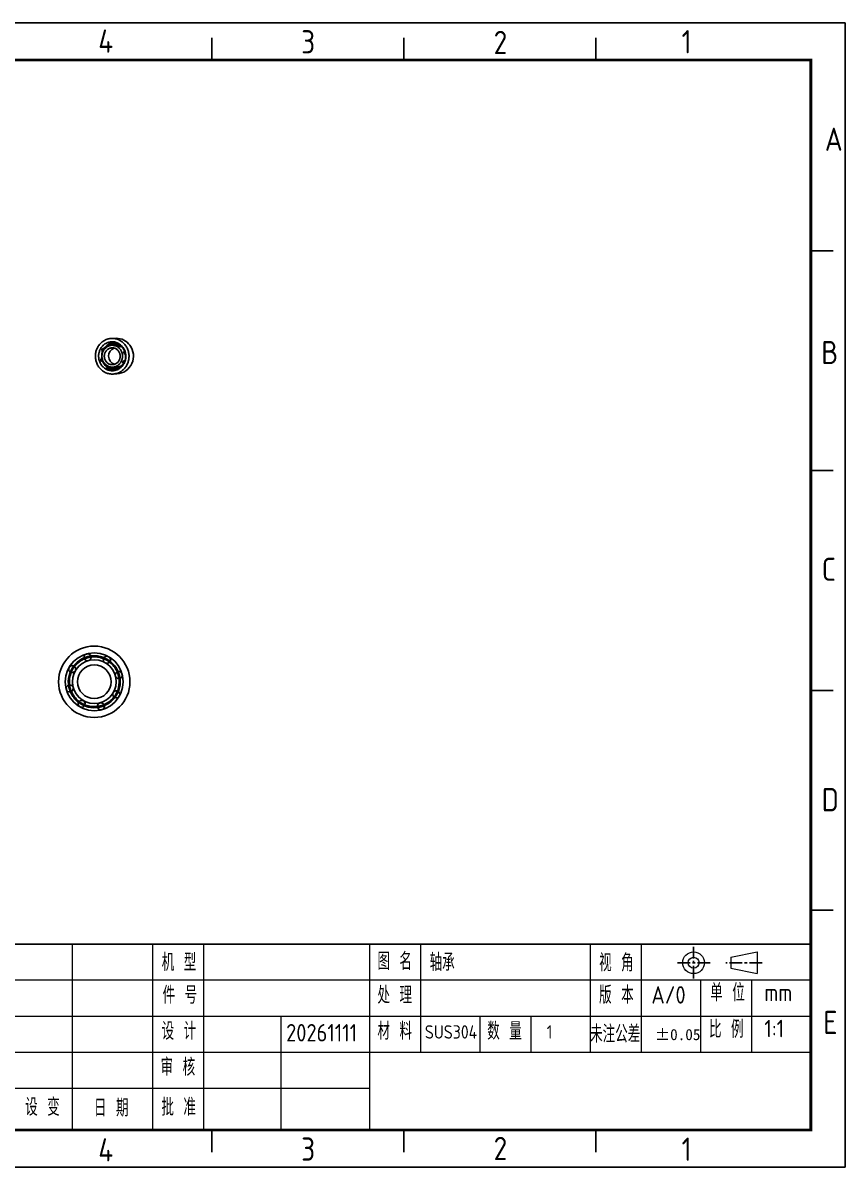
# Model space of a CAD drawing. Header units: millimetres. Extents: x 1580 to 3807, y -141 to 840.
# Drawn here: x 2708.5 to 3001.1, y -141.1 to 266.2 of the extents above; entities that cross this region are included whole.
import ezdxf

# ---------------------------------------------------------------- set-up
doc = ezdxf.new("R2010")
doc.units = ezdxf.units.MM
doc.linetypes.add('CENTER', pattern=[10.16, 6.35, -1.27, 1.27, -1.27])
doc.linetypes.add('CENTERX2', pattern=[20.32, 12.7, -2.54, 2.54, -2.54])
doc.layers.add('center', color=1, linetype='CENTERX2')
doc.layers.add('others', color=7, linetype='Continuous')
doc.layers.add('Text', color=3, linetype='Continuous', lineweight=20)
doc.styles.add('slb', font='gbenor.shx', dxfattribs={"bigfont": 'gbcbig.shx'})

msp = doc.modelspace()

# ---------------------------------------------------------------- linework, layer by layer
at = {"color": 7, "linetype": 'Continuous', "lineweight": 25}
for p, q in [((2738.758, 151.642), (2738.935, 151.785)), ((2741.654, 153.965), (2740.134, 153.932)), ((2740.153, 151.477), (2740.198, 151.521)), ((2741.707, 151.51), (2740.187, 151.477)), ((2740.552, 151.998), (2740.553, 151.996)), ((2740.845, 152.222), (2740.778, 152.22)), ((2740.913, 152.223), (2740.845, 152.222)), ((2742.494, 151.962), (2742.395, 151.981)), ((2743.536, 151.294), (2743.562, 151.355)), ((2743.553, 151.335), (2743.557, 151.343)), ((2737.594, 150.252), (2737.586, 150.258)), ((2739.517, 143.474), (2739.516, 143.467)), ((2739.707, 143.409), (2739.705, 143.402)), ((2740.355, 143.689), (2741.735, 143.719)), ((2740.976, 142.972), (2741.044, 142.974)), ((2741.044, 142.974), (2741.111, 142.975)), ((2741.51, 143.003), (2741.59, 143.009)), ((2742.761, 143.397), (2742.767, 143.369)), ((2742.769, 143.362), (2742.768, 143.37)), ((2742.959, 143.444), (2742.956, 143.456)), ((2740.407, 141.235), (2741.927, 141.267))]:
    msp.add_line(p, q, dxfattribs=at)
at = {"color": 0}
for points in [[(2775.76, 260.956), (2775.76, 253.028)], [(2844.04, 260.956), (2844.04, 253.028)], [(2912.32, 260.956), (2912.32, 253.028)], [(2988.87, 185.123), (2996.797, 185.123)], [(2988.87, 106.879), (2996.797, 106.879)], [(2988.87, 28.636), (2996.797, 28.636)], [(2988.87, -49.607), (2996.797, -49.607)], [(2775.76, -135.778), (2775.76, -127.85)], [(2844.04, -135.778), (2844.04, -127.85)], [(2912.32, -135.778), (2912.32, -127.85)]]:
    msp.add_lwpolyline(points, dxfattribs=at)
at = {"color": 7, "linetype": 'Continuous', "lineweight": 25, "flags": 128}
for points in [[(2745.007, 151.444), (2745.202, 151.158), (2745.382, 150.86), (2745.547, 150.553), (2745.695, 150.237), (2745.826, 149.912), (2745.94, 149.58), (2746.036, 149.242), (2746.115, 148.899), (2746.176, 148.551), (2746.218, 148.201), (2746.242, 147.849), (2746.247, 147.496), (2746.235, 147.143), (2746.203, 146.792), (2746.153, 146.443), (2746.086, 146.098), (2746, 145.757), (2745.896, 145.422), (2745.775, 145.093), (2745.637, 144.772), (2745.483, 144.46), (2745.312, 144.158), (2745.126, 143.866), (2744.924, 143.586), (2744.709, 143.318), (2744.479, 143.063), (2744.237, 142.822), (2743.982, 142.596), (2743.716, 142.385), (2743.44, 142.191), (2743.153, 142.013), (2742.858, 141.852), (2742.554, 141.709), (2742.244, 141.584), (2741.927, 141.478), (2741.605, 141.39), (2741.279, 141.322), (2740.95, 141.273), (2740.619, 141.243), (2740.287, 141.234), (2739.955, 141.243), (2739.624, 141.273), (2739.295, 141.322), (2738.968, 141.39), (2738.646, 141.477), (2738.329, 141.583), (2738.018, 141.708), (2737.714, 141.851), (2737.417, 142.012), (2737.13, 142.19), (2736.852, 142.384), (2736.585, 142.595), (2736.329, 142.821), (2736.086, 143.062), (2735.855, 143.316), (2735.638, 143.584), (2735.435, 143.865), (2735.247, 144.156), (2735.075, 144.459), (2734.919, 144.771), (2734.779, 145.092), (2734.657, 145.42), (2734.551, 145.755), (2734.464, 146.096), (2734.394, 146.441), (2734.343, 146.79), (2734.309, 147.141), (2734.295, 147.494), (2734.298, 147.847), (2734.321, 148.199), (2734.361, 148.55), (2734.42, 148.897), (2734.497, 149.24), (2734.592, 149.578), (2734.704, 149.91), (2734.833, 150.235), (2734.98, 150.552), (2735.142, 150.859), (2735.321, 151.156), (2735.515, 151.442), (2735.723, 151.717), (2735.946, 151.978), (2736.182, 152.226), (2736.431, 152.46), (2736.691, 152.678), (2736.963, 152.881), (2737.244, 153.067), (2737.535, 153.237), (2737.835, 153.389), (2738.142, 153.523), (2738.456, 153.638), (2738.775, 153.735), (2739.099, 153.813), (2739.426, 153.872), (2739.757, 153.911), (2740.088, 153.931), (2740.421, 153.931), (2740.752, 153.911), (2741.083, 153.872), (2741.411, 153.813), (2741.735, 153.736), (2742.055, 153.639), (2742.369, 153.523), (2742.677, 153.389), (2742.977, 153.237), (2743.269, 153.068), (2743.552, 152.882), (2743.824, 152.679), (2744.086, 152.461), (2744.336, 152.227), (2744.573, 151.979), (2744.797, 151.718), (2745.007, 151.444)], [(2744.112, 150.714), (2744.287, 150.457), (2744.446, 150.188), (2744.59, 149.91), (2744.717, 149.622), (2744.828, 149.327), (2744.921, 149.026), (2744.996, 148.719), (2745.054, 148.407), (2745.093, 148.093), (2745.114, 147.776), (2745.117, 147.459), (2745.102, 147.142), (2745.068, 146.827), (2745.016, 146.515), (2744.945, 146.207), (2744.858, 145.904), (2744.752, 145.608), (2744.63, 145.319), (2744.491, 145.038), (2744.336, 144.767), (2744.166, 144.507), (2743.981, 144.259), (2743.782, 144.023), (2743.57, 143.801), (2743.345, 143.593), (2743.108, 143.4), (2742.861, 143.223), (2742.604, 143.063), (2742.338, 142.919), (2742.064, 142.794), (2741.783, 142.686), (2741.497, 142.598), (2741.206, 142.528), (2740.911, 142.477), (2740.614, 142.445), (2740.316, 142.434), (2740.017, 142.441), (2739.72, 142.468), (2739.424, 142.515), (2739.132, 142.581), (2738.844, 142.666), (2738.562, 142.769), (2738.286, 142.891), (2738.017, 143.03), (2737.757, 143.187), (2737.507, 143.36), (2737.267, 143.55), (2737.039, 143.754), (2736.822, 143.974), (2736.619, 144.207), (2736.43, 144.452), (2736.255, 144.71), (2736.096, 144.979), (2735.952, 145.257), (2735.825, 145.544), (2735.714, 145.839), (2735.621, 146.141), (2735.545, 146.448), (2735.488, 146.759), (2735.448, 147.074), (2735.427, 147.39), (2735.425, 147.708), (2735.44, 148.024), (2735.474, 148.339), (2735.526, 148.651), (2735.596, 148.96), (2735.684, 149.262), (2735.789, 149.559), (2735.912, 149.848), (2736.051, 150.128), (2736.205, 150.399), (2736.376, 150.659), (2736.561, 150.908), (2736.76, 151.144), (2736.972, 151.366), (2737.197, 151.574), (2737.434, 151.767), (2737.681, 151.944), (2737.938, 152.104), (2738.204, 152.247), (2738.478, 152.373), (2738.759, 152.48), (2739.045, 152.569), (2739.336, 152.639), (2739.631, 152.69), (2739.928, 152.721), (2740.226, 152.733), (2740.524, 152.725), (2740.822, 152.698), (2741.117, 152.652), (2741.41, 152.586), (2741.697, 152.501), (2741.98, 152.398), (2742.256, 152.276), (2742.524, 152.137), (2742.784, 151.98), (2743.035, 151.806), (2743.275, 151.617), (2743.503, 151.412), (2743.719, 151.193), (2743.923, 150.96), (2744.112, 150.714)], [(2743.176, 149.951), (2743.328, 149.725), (2743.465, 149.487), (2743.585, 149.24), (2743.688, 148.984), (2743.774, 148.721), (2743.842, 148.453), (2743.892, 148.18), (2743.924, 147.903), (2743.937, 147.626), (2743.931, 147.348), (2743.906, 147.071), (2743.863, 146.797), (2743.802, 146.527), (2743.723, 146.262), (2743.626, 146.004), (2743.512, 145.754), (2743.382, 145.513), (2743.235, 145.283), (2743.074, 145.065), (2742.898, 144.859), (2742.709, 144.668), (2742.507, 144.491), (2742.294, 144.33), (2742.071, 144.185), (2741.839, 144.058), (2741.598, 143.949), (2741.351, 143.858), (2741.098, 143.787), (2740.842, 143.734), (2740.582, 143.702), (2740.32, 143.689), (2740.059, 143.696), (2739.798, 143.722), (2739.54, 143.769), (2739.286, 143.835), (2739.036, 143.919), (2738.793, 144.023), (2738.557, 144.145), (2738.331, 144.284), (2738.114, 144.44), (2737.908, 144.612), (2737.714, 144.799), (2737.533, 145.001), (2737.366, 145.215), (2737.214, 145.442), (2737.077, 145.68), (2736.957, 145.927), (2736.853, 146.183), (2736.767, 146.445), (2736.699, 146.714), (2736.649, 146.987), (2736.618, 147.263), (2736.605, 147.541), (2736.611, 147.819), (2736.635, 148.096), (2736.678, 148.37), (2736.74, 148.64), (2736.819, 148.905), (2736.916, 149.163), (2737.03, 149.413), (2737.16, 149.653), (2737.307, 149.883), (2737.468, 150.102), (2737.644, 150.307), (2737.833, 150.499), (2738.034, 150.676), (2738.247, 150.837), (2738.471, 150.981), (2738.703, 151.108), (2738.943, 151.218), (2739.191, 151.308), (2739.443, 151.38), (2739.7, 151.432), (2739.96, 151.465), (2740.221, 151.478), (2740.483, 151.471), (2740.744, 151.444), (2741.002, 151.398), (2741.256, 151.332), (2741.506, 151.247), (2741.749, 151.144), (2741.984, 151.022), (2742.211, 150.883), (2742.428, 150.727), (2742.634, 150.554), (2742.828, 150.367), (2743.009, 150.166), (2743.176, 149.951)], [(2740.816, 152.021), (2740.708, 152.016), (2740.484, 151.997)], [(2740.484, 151.997), (2740.708, 152.016), (2740.816, 152.021)], [(2740.85, 152.021), (2740.775, 152.018), (2740.552, 151.998)], [(2743.535, 151.294), (2743.543, 151.312), (2743.553, 151.335)], [(2743.909, 150.976), (2743.833, 151.05), (2743.651, 151.213)], [(2743.651, 151.213), (2743.833, 151.05), (2743.909, 150.976)], [(2742.505, 149.404), (2742.637, 149.204), (2742.754, 148.994), (2742.855, 148.774), (2742.938, 148.546), (2743.004, 148.311), (2743.051, 148.072), (2743.08, 147.829), (2743.09, 147.585), (2743.081, 147.341), (2743.054, 147.099), (2743.008, 146.859), (2742.944, 146.625), (2742.862, 146.397), (2742.763, 146.177), (2742.647, 145.966), (2742.516, 145.766), (2742.369, 145.578), (2742.209, 145.403), (2742.036, 145.243), (2741.851, 145.099), (2741.655, 144.971), (2741.45, 144.86), (2741.238, 144.767), (2741.019, 144.694), (2740.795, 144.639), (2740.567, 144.604), (2740.338, 144.589), (2740.108, 144.594), (2739.879, 144.619), (2739.653, 144.663), (2739.43, 144.727), (2739.214, 144.81), (2739.004, 144.911), (2738.803, 145.03), (2738.612, 145.166), (2738.432, 145.319), (2738.264, 145.486), (2738.109, 145.667), (2737.969, 145.861), (2737.844, 146.067), (2737.735, 146.282), (2737.643, 146.506), (2737.569, 146.738), (2737.512, 146.975), (2737.474, 147.216), (2737.455, 147.459), (2737.454, 147.703), (2737.472, 147.947), (2737.508, 148.188), (2737.563, 148.425), (2737.636, 148.657), (2737.727, 148.881), (2737.834, 149.097), (2737.958, 149.302), (2738.097, 149.496), (2738.251, 149.678), (2738.418, 149.845), (2738.597, 149.998), (2738.788, 150.134), (2738.988, 150.254), (2739.197, 150.355), (2739.413, 150.439), (2739.635, 150.503), (2739.861, 150.547), (2740.089, 150.573), (2740.319, 150.578), (2740.549, 150.563), (2740.776, 150.528), (2741.001, 150.474), (2741.22, 150.401), (2741.434, 150.308), (2741.639, 150.198), (2741.835, 150.07), (2742.021, 149.926), (2742.196, 149.766), (2742.357, 149.592), (2742.505, 149.404)], [(2738.299, 143.741), (2738.296, 143.724), (2738.289, 143.612)], [(2739.509, 143.441), (2739.509, 143.443), (2739.516, 143.467)], [(2741.442, 143.002), (2741.205, 142.981), (2741.044, 142.974)], [(2741.044, 142.974), (2741.205, 142.981), (2741.379, 142.995)], [(2741.111, 142.975), (2741.273, 142.982), (2741.51, 143.003)]]:
    msp.add_lwpolyline(points, dxfattribs=at)
at = {"color": 7, "linetype": 'Continuous', "lineweight": 25}
for radius in [12.7, 10.3, 7.79, 5.99]:
    msp.add_circle((2733.883, 31.708), radius, dxfattribs=at)
for centre, radius, start, end in [((2740.996, 147.855), 4.399, 117.92743, 143.34828), ((2740.991, 147.844), 4.208, 118.15352, 143.12219), ((2741.058, 147.845), 4.208, 118.15352, 143.12219), ((2741.058, 147.845), 4.208, 118.15352, 143.12219), ((2741.116, 147.861), 4.192, 118.12841, 139.23682), ((2739.733, 151.939), 0.825, 193.17472, 207.33814), ((2739.733, 151.939), 0.625, 23.57338, 183.34856), ((2739.733, 151.939), 0.625, 208.267, 243.11112), ((2741.787, 148.153), 4.614, 100.81551, 111.47225), ((2739.733, 151.939), 0.625, 318.01895, 2.68177), ((2740.866, 148.104), 4.117, 70.20979, 96.78452), ((2739.574, 151.936), 0.845, 4.01792, 17.63282), ((2740.866, 148.082), 3.939, 70.44586, 96.54844), ((2740.932, 148.101), 4.122, 70.2165, 91.20841), ((2740.931, 148.096), 4.126, 70.22822, 91.19669), ((2741, 148.102), 4.122, 70.2165, 91.20841), ((2741.725, 148.089), 5.876, 35.20454, 90.69333), ((2741.781, 148.054), 3.457, 80.36028, 91.22671), ((2741.455, 147.621), 6.371, 274.24845, 37.24318), ((2742.975, 151.57), 0.825, 150.62589, 164.70912), ((2742.975, 151.57), 0.625, 173.02525, 308.9103), ((2742.975, 151.57), 0.625, 124.83923, 147.37485), ((2742.855, 151.55), 0.803, 320.97669, 335.0655), ((2740.614, 147.703), 4.401, 25.16666, 49.39526), ((2740.658, 147.761), 4.524, 37.19829, 49.7185), ((2736.861, 146.322), 0.625, 132.50249, 263.66459), ((2741.416, 147.608), 4.893, 162.53646, 186.20459), ((2736.793, 146.404), 0.717, 102.84823, 109.63854), ((2737.201, 149.766), 0.625, 80.37702, 216.14395), ((2737.144, 149.7), 0.738, 237.67388, 247.34294), ((2737.114, 149.814), 0.754, 47.42307, 62.11532), ((2741.993, 147.62), 3.04, 109.68307, 252.77881), ((2745.028, 148.873), 0.625, 138.20518, 254.5651), ((2744.964, 148.944), 0.729, 110.02423, 120.15214), ((2740.361, 147.585), 4.681, 342.74729, 5.99377), ((2744.962, 148.782), 0.711, 274.39499, 280.70444), ((2736.792, 146.243), 0.723, 285.08065, 297.03355), ((2741.151, 147.485), 4.6, 204.94712, 229.61481), ((2741.108, 147.461), 4.358, 211.79852, 229.46324), ((2741.144, 147.431), 4.314, 218.54242, 229.51287), ((2741.144, 147.431), 4.314, 218.54242, 229.51287), ((2741.192, 147.411), 4.285, 223.3115, 229.5334), ((2738.914, 143.626), 0.825, 140.92561, 155.32303), ((2738.914, 143.626), 0.625, 181.28181, 320.59942), ((2738.914, 143.626), 0.625, 124.29323, 140.92371), ((2741.827, 147.144), 4.68, 237.9928, 261.55663), ((2738.774, 143.616), 0.825, 330.85314, 344.69556), ((2740.888, 147.089), 4.117, 250.20979, 276.78452), ((2738.914, 143.626), 0.625, 342.79356, 13.58317), ((2740.888, 147.11), 3.939, 250.44586, 276.54844), ((2740.957, 147.117), 3.944, 250.45293, 270.71637), ((2740.957, 147.121), 3.948, 250.4641, 270.7052), ((2741.024, 147.118), 3.944, 250.4537, 270.22387), ((2742.156, 143.256), 0.825, 183.93756, 198.00392), ((2742.156, 143.256), 0.625, 138.01895, 180.18016), ((2742.156, 143.256), 0.625, 200.45708, 240.85489), ((2742.156, 143.256), 0.625, 35.46862, 138.01895), ((2741.785, 147.237), 3.517, 281.43524, 300.02723), ((2740.763, 147.349), 4.208, 298.15352, 323.12219), ((2742.009, 143.257), 0.833, 13.50301, 27.2569), ((2742.156, 143.256), 0.625, 351.72853, 12.99447), ((2740.758, 147.338), 4.399, 297.92743, 323.34828), ((2740.841, 147.316), 4.371, 297.88747, 317.26081), ((2740.85, 147.305), 4.357, 297.8568, 317.29148), ((2740.934, 147.281), 4.327, 297.82038, 311.21656), ((2744.688, 145.43), 0.625, 91.05764, 181.28181), ((2744.688, 145.43), 0.625, 181.28181, 211.39585), ((2744.64, 145.379), 0.754, 227.42307, 242.11532), ((2744.614, 145.501), 0.728, 64.13381, 72.64866), ((2731.516, 40.443), 1.25, 20.5537, 189.69517), ((2733.883, 31.708), 9.25, 70.12006, 95.20325), ((2731.516, 40.443), 1.601, 2.9221, 17.33246), ((2738.386, 39.558), 1.25, 0, 144.73397), ((2726.032, 36.211), 1.25, 65.5537, 234.69517), ((2733.883, 31.708), 9.25, 115.12006, 140.20325), ((2726.032, 36.211), 1.601, 47.9221, 62.33246), ((2726.032, 36.211), 1.25, 0, 46.94616), ((2733.883, 31.708), 8.85, 115.3432, 139.9801), ((2731.516, 40.443), 1.601, 192.99085, 207.4012), ((2731.516, 40.443), 1.25, 208.35706, 315), ((2731.516, 40.443), 1.25, 315, 1.94616), ((2733.883, 31.708), 8.85, 70.3432, 94.9801), ((2738.386, 39.558), 1.601, 147.99085, 162.4012), ((2738.386, 39.558), 1.25, 163.38096, 316.998), ((2738.386, 39.558), 1.25, 335.62786, 0), ((2738.386, 39.558), 1.601, 317.9221, 332.33246), ((2733.883, 31.708), 8.85, 25.3432, 49.9801), ((2733.883, 31.708), 9.25, 25.12006, 50.20325), ((2733.883, 31.708), 9.25, 160.12006, 185.20325), ((2733.883, 31.708), 8.85, 160.3432, 184.9801), ((2726.032, 36.211), 1.601, 237.99085, 252.4012), ((2726.032, 36.211), 1.25, 253.35706, 0), ((2742.618, 34.075), 1.25, 118.38096, 271.998), ((2742.618, 34.075), 1.601, 102.99085, 117.4012), ((2742.618, 34.075), 1.25, 315, 99.73397), ((2742.618, 34.075), 1.25, 290.62786, 315), ((2725.148, 29.341), 1.25, 110.5537, 279.69517), ((2725.148, 29.341), 1.601, 92.9221, 107.33246), ((2725.148, 29.341), 1.25, 45, 91.94616), ((2725.148, 29.341), 1.25, 298.35706, 45), ((2733.883, 31.708), 8.85, 340.3432, 4.9801), ((2741.733, 27.205), 1.601, 57.99085, 72.4012), ((2733.883, 31.708), 9.25, 340.12006, 5.20325), ((2742.618, 34.075), 1.601, 272.9221, 287.33246), ((2725.148, 29.341), 1.601, 282.99085, 297.4012), ((2733.883, 31.708), 9.25, 205.12006, 230.20325), ((2733.883, 31.708), 8.85, 205.3432, 229.9801), ((2729.38, 23.858), 1.601, 137.9221, 152.33246), ((2729.38, 23.858), 1.25, 343.38096, 136.998), ((2733.883, 31.708), 8.85, 295.3432, 319.9801), ((2733.883, 31.708), 9.25, 295.12006, 320.20325), ((2741.733, 27.205), 1.25, 73.35706, 180), ((2741.733, 27.205), 1.25, 180, 226.94616), ((2741.733, 27.205), 1.601, 227.9221, 242.33246), ((2741.733, 27.205), 1.25, 245.5537, 54.69517), ((2729.38, 23.858), 1.25, 155.62786, 180), ((2729.38, 23.858), 1.25, 180, 324.73397), ((2729.38, 23.858), 1.601, 327.99085, 342.4012), ((2733.883, 31.708), 9.25, 250.12006, 275.20325), ((2733.883, 31.708), 8.85, 250.3432, 274.9801), ((2736.25, 22.973), 1.601, 182.9221, 197.33246), ((2736.25, 22.973), 1.25, 28.38096, 181.998), ((2736.25, 22.973), 1.25, 200.62786, 225), ((2736.25, 22.973), 1.25, 225, 9.73397), ((2736.25, 22.973), 1.601, 12.99085, 27.4012)]:
    msp.add_arc(centre, radius, start, end, dxfattribs=at)
for points, knots in [([(2738.933, 151.752), (2738.931, 151.754), (2738.927, 151.763), (2738.943, 151.787), (2738.979, 151.822), (2739.037, 151.862), (2739.114, 151.905), (2739.209, 151.95), (2739.319, 151.993), (2739.441, 152.034), (2739.572, 152.071), (2739.707, 152.103), (2739.844, 152.129), (2739.977, 152.151), (2740.103, 152.167), (2740.248, 152.183), (2740.328, 152.189), (2740.379, 152.192)], [0, 0, 0, 0, 0.0293069, 0.0946535, 0.1599719, 0.2252926, 0.2910698, 0.3568471, 0.4228805, 0.4889134, 0.5548689, 0.6208248, 0.6867859, 0.7527467, 0.818784, 0.8848186, 1, 1, 1, 1]), ([(2739.003, 151.562), (2739.001, 151.565), (2738.995, 151.575), (2739.011, 151.6), (2739.046, 151.635), (2739.104, 151.675), (2739.181, 151.718), (2739.274, 151.762), (2739.382, 151.804), (2739.501, 151.844), (2739.627, 151.879), (2739.757, 151.909), (2739.888, 151.935), (2740.016, 151.955), (2740.138, 151.971), (2740.247, 151.982), (2740.342, 151.991), (2740.392, 151.994), (2740.417, 151.995)], [0, 0, 0, 0, 0.040907, 0.1067387, 0.1725944, 0.2384455, 0.3038158, 0.3691803, 0.4334276, 0.4976727, 0.5610154, 0.6243609, 0.6877475, 0.7511392, 0.8154532, 0.8797711, 0.939885, 1, 1, 1, 1]), ([(2739.073, 151.556), (2739.091, 151.566), (2739.128, 151.586), (2739.167, 151.611), (2739.189, 151.63), (2739.188, 151.635), (2739.187, 151.638)], [0, 0, 0, 0, 0.2546247, 0.5092323, 0.7642186, 1, 1, 1, 1]), ([(2739.21, 151.616), (2739.203, 151.614), (2739.178, 151.605), (2739.129, 151.584), (2739.091, 151.565), (2739.073, 151.556)], [0, 0, 0, 0, 0.156519, 0.5935209, 1, 1, 1, 1]), ([(2739.231, 151.581), (2739.225, 151.579), (2739.19, 151.569), (2739.163, 151.563), (2739.14, 151.557)], [0, 0, 0, 0, 0.1570086, 1, 1, 1, 1]), ([(2739.184, 151.642), (2739.184, 151.643), (2739.177, 151.651), (2739.198, 151.68), (2739.288, 151.737), (2739.433, 151.801), (2739.616, 151.861), (2739.816, 151.909), (2740.01, 151.943), (2740.159, 151.962), (2740.226, 151.968), (2740.252, 151.971)], [0, 0, 0, 0, 0.0119276, 0.1441885, 0.2759369, 0.4061742, 0.5345419, 0.6618712, 0.7897351, 0.9192808, 1, 1, 1, 1]), ([(2740.252, 151.971), (2740.266, 151.972), (2740.295, 151.974), (2740.356, 151.982), (2740.422, 151.99), (2740.464, 151.995), (2740.484, 151.997)], [0, 0, 0, 0, 0.2541019, 0.5081701, 0.7629839, 1, 1, 1, 1]), ([(2740.484, 151.997), (2740.464, 151.994), (2740.423, 151.989), (2740.379, 151.982), (2740.354, 151.976), (2740.354, 151.974), (2740.354, 151.973)], [0, 0, 0, 0, 0.2546247, 0.5092323, 0.7642186, 1, 1, 1, 1]), ([(2740.354, 151.973), (2740.357, 151.972), (2740.36, 151.972), (2740.357, 151.97), (2740.356, 151.97)], [0, 0, 0, 0, 0.8842365, 1, 1, 1, 1]), ([(2740.554, 151.994), (2740.549, 151.992), (2740.539, 151.988), (2740.494, 151.976), (2740.434, 151.961), (2740.38, 151.947), (2740.355, 151.941)], [0, 0, 0, 0, 0.2585497, 0.5171933, 0.7758189, 1, 1, 1, 1]), ([(2742.182, 151.786), (2742.181, 151.784), (2742.177, 151.777), (2742.195, 151.757), (2742.233, 151.727), (2742.292, 151.688), (2742.368, 151.642), (2742.459, 151.589), (2742.561, 151.53), (2742.67, 151.466), (2742.785, 151.4), (2742.9, 151.333), (2743.015, 151.268), (2743.127, 151.205), (2743.232, 151.149), (2743.328, 151.103), (2743.411, 151.066), (2743.456, 151.052), (2743.479, 151.045)], [0, 0, 0, 0, 0.0327893, 0.0991782, 0.1655913, 0.2319997, 0.2979233, 0.3638411, 0.4286322, 0.493421, 0.5572999, 0.6211815, 0.6851046, 0.7490328, 0.8138912, 0.8787535, 0.9393762, 1, 1, 1, 1]), ([(2742.26, 151.978), (2742.257, 151.973), (2742.252, 151.964), (2742.271, 151.94), (2742.31, 151.909), (2742.369, 151.871), (2742.446, 151.824), (2742.538, 151.771), (2742.642, 151.71), (2742.755, 151.645), (2742.873, 151.577), (2742.994, 151.507), (2743.114, 151.438), (2743.23, 151.373), (2743.339, 151.316), (2743.466, 151.253), (2743.537, 151.228), (2743.583, 151.212)], [0, 0, 0, 0, 0.0630704, 0.1261441, 0.1891905, 0.2522392, 0.3157285, 0.3792178, 0.4429544, 0.5066905, 0.5703518, 0.6340136, 0.6976804, 0.7613469, 0.8250872, 0.8888249, 1, 1, 1, 1]), ([(2742.327, 151.979), (2742.349, 151.972), (2742.392, 151.957), (2742.443, 151.94), (2742.466, 151.934), (2742.47, 151.933)], [0, 0, 0, 0, 0.4540822, 0.9082914, 1, 1, 1, 1]), ([(2742.452, 151.911), (2742.452, 151.914), (2742.453, 151.919), (2742.427, 151.937), (2742.385, 151.958), (2742.346, 151.972), (2742.327, 151.979)], [0, 0, 0, 0, 0.2494072, 0.4986431, 0.7522055, 1, 1, 1, 1]), ([(2742.45, 151.908), (2742.45, 151.907), (2742.444, 151.898), (2742.465, 151.87), (2742.553, 151.807), (2742.692, 151.723), (2742.864, 151.622), (2743.05, 151.517), (2743.229, 151.422), (2743.365, 151.359), (2743.427, 151.34), (2743.45, 151.333)], [0, 0, 0, 0, 0.0176728, 0.1449907, 0.2730555, 0.4023538, 0.5323434, 0.6625073, 0.7926182, 0.9223002, 1, 1, 1, 1]), ([(2743.651, 151.213), (2743.633, 151.228), (2743.596, 151.257), (2743.538, 151.294), (2743.486, 151.321), (2743.462, 151.329), (2743.45, 151.333)], [0, 0, 0, 0, 0.2612246, 0.5225223, 0.7814926, 1, 1, 1, 1]), ([(2743.553, 151.335), (2743.552, 151.33), (2743.549, 151.321), (2743.569, 151.291), (2743.603, 151.255), (2743.635, 151.227), (2743.651, 151.213)], [0, 0, 0, 0, 0.2494072, 0.4986431, 0.7522055, 1, 1, 1, 1]), ([(2736.98, 145.545), (2736.96, 145.557), (2736.919, 145.58), (2736.851, 145.641), (2736.78, 145.718), (2736.71, 145.812), (2736.644, 145.92), (2736.583, 146.04), (2736.531, 146.169), (2736.489, 146.302), (2736.459, 146.436), (2736.441, 146.567), (2736.436, 146.691), (2736.442, 146.805), (2736.46, 146.904), (2736.493, 147.01), (2736.529, 147.052), (2736.552, 147.08)], [0, 0, 0, 0, 0.0630704, 0.1261441, 0.1891905, 0.2522392, 0.3157285, 0.3792178, 0.4429544, 0.5066905, 0.5703518, 0.6340136, 0.6976804, 0.7613469, 0.8250872, 0.8888249, 1, 1, 1, 1]), ([(2737.097, 145.655), (2737.096, 145.656), (2737.073, 145.67), (2737.025, 145.714), (2736.955, 145.79), (2736.885, 145.884), (2736.818, 145.992), (2736.758, 146.11), (2736.708, 146.235), (2736.668, 146.364), (2736.639, 146.493), (2736.623, 146.619), (2736.619, 146.737), (2736.626, 146.846), (2736.639, 146.928), (2736.653, 146.967), (2736.657, 146.98)], [0, 0, 0, 0, 0.0043683, 0.0856319, 0.1669251, 0.2482126, 0.3289066, 0.4095934, 0.4889012, 0.5682063, 0.6463974, 0.724592, 0.8028372, 0.8810888, 0.9604789, 1, 1, 1, 1]), ([(2736.749, 149.077), (2736.738, 149.089), (2736.717, 149.114), (2736.697, 149.177), (2736.689, 149.257), (2736.693, 149.352), (2736.711, 149.46), (2736.743, 149.576), (2736.788, 149.697), (2736.846, 149.82), (2736.915, 149.941), (2736.993, 150.056), (2737.078, 150.163), (2737.165, 150.259), (2737.253, 150.34), (2737.36, 150.425), (2737.425, 150.459), (2737.467, 150.481)], [0, 0, 0, 0, 0.0630704, 0.1261441, 0.1891905, 0.2522392, 0.3157285, 0.3792178, 0.4429544, 0.5066905, 0.5703518, 0.6340136, 0.6976804, 0.7613469, 0.8250872, 0.8888249, 1, 1, 1, 1]), ([(2736.983, 145.888), (2736.979, 145.892), (2736.942, 145.926), (2736.867, 146.04), (2736.78, 146.219), (2736.721, 146.416), (2736.695, 146.594), (2736.702, 146.683), (2736.705, 146.72)], [0, 0, 0, 0, 0.0275614, 0.2375582, 0.4451466, 0.6497548, 0.852708, 1, 1, 1, 1]), ([(2736.884, 149.06), (2736.879, 149.073), (2736.867, 149.104), (2736.861, 149.176), (2736.864, 149.271), (2736.882, 149.378), (2736.913, 149.492), (2736.958, 149.611), (2737.014, 149.73), (2737.082, 149.846), (2737.157, 149.956), (2737.238, 150.058), (2737.323, 150.15), (2737.408, 150.229), (2737.489, 150.292), (2737.562, 150.34), (2737.604, 150.36), (2737.625, 150.369)], [0, 0, 0, 0, 0.0445043, 0.1149482, 0.1853872, 0.2553119, 0.3252304, 0.393954, 0.4626751, 0.5304309, 0.5981898, 0.6659925, 0.7338008, 0.8025956, 0.8713946, 0.9356968, 1, 1, 1, 1]), ([(2736.965, 149.273), (2736.963, 149.277), (2736.952, 149.312), (2736.967, 149.426), (2737.016, 149.596), (2737.105, 149.779), (2737.22, 149.948), (2737.347, 150.089), (2737.455, 150.177), (2737.509, 150.205), (2737.53, 150.216)], [0, 0, 0, 0, 0.0232444, 0.1736116, 0.3222542, 0.4687629, 0.6140866, 0.7600202, 0.9078734, 1, 1, 1, 1]), ([(2737.53, 150.216), (2737.541, 150.222), (2737.564, 150.235), (2737.608, 150.273), (2737.652, 150.32), (2737.679, 150.354), (2737.692, 150.371)], [0, 0, 0, 0, 0.2541019, 0.5081701, 0.7629839, 1, 1, 1, 1]), ([(2737.692, 150.371), (2737.679, 150.353), (2737.66, 150.327), (2737.65, 150.305), (2737.647, 150.299)], [0, 0, 0, 0, 0.6974598, 1, 1, 1, 1]), ([(2744.598, 149.575), (2744.589, 149.562), (2744.57, 149.538), (2744.556, 149.476), (2744.553, 149.397), (2744.561, 149.302), (2744.577, 149.193), (2744.601, 149.075), (2744.631, 148.948), (2744.666, 148.819), (2744.704, 148.691), (2744.745, 148.566), (2744.788, 148.448), (2744.833, 148.34), (2744.88, 148.245), (2744.926, 148.168), (2744.972, 148.109), (2745.002, 148.085), (2745.017, 148.074)], [0, 0, 0, 0, 0.0642323, 0.128463, 0.192717, 0.2569666, 0.3207471, 0.3845219, 0.4472067, 0.5098894, 0.5716916, 0.6334965, 0.6953415, 0.7571915, 0.8199414, 0.8826951, 0.941347, 1, 1, 1, 1]), ([(2744.738, 149.56), (2744.737, 149.556), (2744.731, 149.531), (2744.731, 149.468), (2744.738, 149.374), (2744.754, 149.265), (2744.778, 149.144), (2744.809, 149.015), (2744.845, 148.882), (2744.884, 148.748), (2744.927, 148.618), (2744.972, 148.495), (2745.018, 148.382), (2745.049, 148.32), (2745.065, 148.289)], [0, 0, 0, 0, 0.0218334, 0.11030304, 0.19877578, 0.28786685, 0.37695797, 0.46639599, 0.55583346, 0.64516594, 0.73449903, 0.8238391, 0.91317886, 1, 1, 1, 1]), ([(2744.839, 149.265), (2744.84, 149.249), (2744.842, 149.187), (2744.873, 149.035), (2744.926, 148.837), (2744.975, 148.68), (2745.007, 148.611), (2745.013, 148.596)], [0, 0, 0, 0, 0.0910084, 0.368915, 0.6483075, 0.9280748, 1, 1, 1, 1]), ([(2739.494, 143.215), (2739.467, 143.219), (2739.414, 143.227), (2739.312, 143.249), (2739.2, 143.278), (2739.079, 143.315), (2738.952, 143.361), (2738.824, 143.414), (2738.698, 143.473), (2738.579, 143.539), (2738.47, 143.607), (2738.374, 143.678), (2738.294, 143.747), (2738.231, 143.813), (2738.187, 143.872), (2738.157, 143.931), (2738.165, 143.954), (2738.17, 143.968)], [0, 0, 0, 0, 0.0646468, 0.1292969, 0.1939192, 0.2585437, 0.3236198, 0.388696, 0.4540256, 0.5193548, 0.5846073, 0.6498602, 0.7151183, 0.7803761, 0.8457095, 0.9110403, 1, 1, 1, 1]), ([(2739.57, 143.399), (2739.543, 143.403), (2739.489, 143.411), (2739.388, 143.432), (2739.275, 143.461), (2739.154, 143.498), (2739.027, 143.543), (2738.901, 143.595), (2738.778, 143.654), (2738.663, 143.717), (2738.559, 143.784), (2738.468, 143.851), (2738.392, 143.918), (2738.332, 143.981), (2738.29, 144.039), (2738.267, 144.087), (2738.261, 144.125), (2738.27, 144.14), (2738.275, 144.148)], [0, 0, 0, 0, 0.0642323, 0.128463, 0.192717, 0.2569666, 0.3207471, 0.3845219, 0.4472067, 0.5098894, 0.5716916, 0.6334965, 0.6953415, 0.7571915, 0.8199414, 0.8826951, 0.941347, 1, 1, 1, 1]), ([(2738.343, 144.15), (2738.36, 144.136), (2738.395, 144.108), (2738.443, 144.076), (2738.468, 144.064), (2738.477, 144.059)], [0, 0, 0, 0, 0.3974208, 0.7948147, 1, 1, 1, 1]), ([(2738.437, 144.03), (2738.438, 144.035), (2738.441, 144.044), (2738.422, 144.073), (2738.388, 144.109), (2738.358, 144.137), (2738.343, 144.15)], [0, 0, 0, 0, 0.2541019, 0.5081701, 0.7629839, 1, 1, 1, 1]), ([(2738.41, 144.151), (2738.435, 144.144), (2738.469, 144.133), (2738.513, 144.113), (2738.525, 144.108)], [0, 0, 0, 0, 0.7037885, 1, 1, 1, 1]), ([(2739.413, 143.465), (2739.403, 143.466), (2739.353, 143.474), (2739.236, 143.502), (2739.052, 143.563), (2738.861, 143.646), (2738.686, 143.744), (2738.546, 143.846), (2738.456, 143.938), (2738.423, 144.002), (2738.433, 144.022), (2738.437, 144.03)], [0, 0, 0, 0, 0.0348711, 0.1640608, 0.2927499, 0.4199631, 0.54535, 0.6697227, 0.7946175, 0.9211551, 1, 1, 1, 1]), ([(2739.637, 143.4), (2739.616, 143.407), (2739.574, 143.422), (2739.51, 143.442), (2739.453, 143.458), (2739.426, 143.462), (2739.413, 143.465)], [0, 0, 0, 0, 0.2546247, 0.5092323, 0.7642186, 1, 1, 1, 1]), ([(2739.516, 143.467), (2739.515, 143.464), (2739.514, 143.458), (2739.54, 143.441), (2739.582, 143.421), (2739.619, 143.407), (2739.637, 143.4)], [0, 0, 0, 0, 0.2541019, 0.5081701, 0.7629839, 1, 1, 1, 1]), ([(2739.525, 143.551), (2739.529, 143.548), (2739.563, 143.529), (2739.611, 143.499), (2739.665, 143.463), (2739.7, 143.434), (2739.706, 143.422), (2739.709, 143.415)], [0, 0, 0, 0, 0.0417414, 0.2826641, 0.5270919, 0.7715346, 1, 1, 1, 1]), ([(2742.749, 143.638), (2742.723, 143.632), (2742.67, 143.619), (2742.572, 143.589), (2742.462, 143.553), (2742.342, 143.511), (2742.215, 143.467), (2742.085, 143.422), (2741.957, 143.379), (2741.833, 143.34), (2741.717, 143.305), (2741.611, 143.275), (2741.519, 143.251), (2741.443, 143.231), (2741.384, 143.217), (2741.348, 143.207), (2741.332, 143.202), (2741.335, 143.2), (2741.335, 143.2)], [0, 0, 0, 0, 0.0667702, 0.1335388, 0.2003317, 0.2671199, 0.3334205, 0.3997152, 0.4648768, 0.5300362, 0.5942803, 0.6585273, 0.7228159, 0.7871097, 0.852339, 0.9175722, 0.9785416, 1, 1, 1, 1]), ([(2742.818, 143.451), (2742.792, 143.445), (2742.739, 143.432), (2742.641, 143.402), (2742.531, 143.366), (2742.411, 143.324), (2742.284, 143.28), (2742.152, 143.235), (2742.021, 143.191), (2741.892, 143.15), (2741.771, 143.113), (2741.66, 143.082), (2741.564, 143.056), (2741.483, 143.036), (2741.423, 143.02), (2741.372, 143.007), (2741.374, 143.003), (2741.375, 143)], [0, 0, 0, 0, 0.0630704, 0.1261441, 0.1891905, 0.2522392, 0.3157285, 0.3792178, 0.4429544, 0.5066905, 0.5703518, 0.6340136, 0.6976804, 0.7613469, 0.8250872, 0.8888249, 1, 1, 1, 1]), ([(2741.442, 143.002), (2741.463, 143.005), (2741.506, 143.01), (2741.551, 143.018), (2741.577, 143.024), (2741.577, 143.026), (2741.576, 143.027)], [0, 0, 0, 0, 0.26122461, 0.52252226, 0.78149264, 1, 1, 1, 1]), ([(2741.574, 143.018), (2741.574, 143.018), (2741.554, 143.016), (2741.506, 143.01), (2741.464, 143.004), (2741.442, 143.002)], [0, 0, 0, 0, 0.0010815, 0.5062868, 1, 1, 1, 1]), ([(2742.665, 143.367), (2742.655, 143.365), (2742.607, 143.355), (2742.493, 143.323), (2742.31, 143.264), (2742.108, 143.198), (2741.912, 143.136), (2741.743, 143.086), (2741.624, 143.052), (2741.574, 143.035), (2741.576, 143.031), (2741.577, 143.03)], [0, 0, 0, 0, 0.033315, 0.1625951, 0.2926337, 0.4239248, 0.5559178, 0.6880878, 0.820204, 0.9518846, 1, 1, 1, 1]), ([(2742.665, 143.367), (2742.679, 143.371), (2742.707, 143.377), (2742.765, 143.398), (2742.827, 143.423), (2742.866, 143.443), (2742.886, 143.453)], [0, 0, 0, 0, 0.2494072, 0.4986431, 0.7522055, 1, 1, 1, 1]), ([(2742.886, 143.453), (2742.867, 143.443), (2742.829, 143.422), (2742.788, 143.396), (2742.766, 143.378), (2742.767, 143.372), (2742.768, 143.37)], [0, 0, 0, 0, 0.2612246, 0.5225223, 0.7814926, 1, 1, 1, 1]), ([(2742.775, 143.293), (2742.78, 143.295), (2742.815, 143.312), (2742.865, 143.343), (2742.92, 143.382), (2742.962, 143.425), (2742.957, 143.443), (2742.953, 143.454)], [0, 0, 0, 0, 0.0313511, 0.2353422, 0.4395697, 0.6437889, 1, 1, 1, 1]), ([(2744.832, 146.196), (2744.813, 146.183), (2744.775, 146.157), (2744.713, 146.093), (2744.648, 146.012), (2744.581, 145.915), (2744.514, 145.807), (2744.447, 145.692), (2744.381, 145.572), (2744.319, 145.453), (2744.262, 145.338), (2744.211, 145.228), (2744.169, 145.127), (2744.136, 145.037), (2744.114, 144.959), (2744.106, 144.897), (2744.11, 144.851), (2744.123, 144.832), (2744.129, 144.823)], [0, 0, 0, 0, 0.0642323, 0.128463, 0.192717, 0.2569666, 0.3207471, 0.3845219, 0.4472067, 0.5098894, 0.5716916, 0.6334965, 0.6953415, 0.7571915, 0.8199414, 0.8826951, 0.941347, 1, 1, 1, 1]), ([(2744.885, 146.008), (2744.864, 145.982), (2744.822, 145.931), (2744.755, 145.834), (2744.687, 145.726), (2744.619, 145.608), (2744.552, 145.486), (2744.488, 145.363), (2744.428, 145.243), (2744.375, 145.128), (2744.33, 145.022), (2744.295, 144.928), (2744.273, 144.848), (2744.26, 144.764), (2744.277, 144.732), (2744.287, 144.712)], [0, 0, 0, 0, 0.0712158, 0.1434382, 0.2161653, 0.2888925, 0.3619029, 0.4349128, 0.507837, 0.5807617, 0.6536921, 0.7266223, 0.799637, 0.8726487, 1, 1, 1, 1]), ([(2744.807, 145.776), (2744.784, 145.745), (2744.725, 145.669), (2744.63, 145.506), (2744.532, 145.32), (2744.451, 145.142), (2744.404, 144.999), (2744.392, 144.919), (2744.404, 144.898), (2744.405, 144.895)], [0, 0, 0, 0, 0.1149291, 0.2855131, 0.4570091, 0.6287352, 0.8003912, 0.9714814, 1, 1, 1, 1]), ([(2729.956, 40.083), (2729.981, 40.095), (2730.03, 40.118), (2730.154, 40.173), (2730.311, 40.241), (2730.502, 40.319), (2730.722, 40.402), (2730.964, 40.487), (2731.223, 40.569), (2731.491, 40.645), (2731.76, 40.712), (2732.023, 40.77), (2732.272, 40.818), (2732.499, 40.855), (2732.698, 40.882), (2732.855, 40.901), (2732.973, 40.913), (2733.02, 40.918), (2733.044, 40.92)], [0, 0, 0, 0, 0.063051, 0.1261052, 0.1891322, 0.2521614, 0.3156312, 0.3791009, 0.4428178, 0.5065343, 0.570176, 0.6338182, 0.6974653, 0.7611122, 0.8248328, 0.8885509, 0.9442765, 1, 1, 1, 1]), ([(2725.184, 34.853), (2725.193, 34.879), (2725.212, 34.93), (2725.26, 35.057), (2725.323, 35.217), (2725.403, 35.407), (2725.5, 35.62), (2725.611, 35.852), (2725.736, 36.093), (2725.872, 36.336), (2726.015, 36.574), (2726.16, 36.801), (2726.302, 37.01), (2726.437, 37.197), (2726.558, 37.358), (2726.656, 37.482), (2726.731, 37.574), (2726.761, 37.61), (2726.776, 37.629)], [0, 0, 0, 0, 0.063051, 0.1261052, 0.1891322, 0.2521614, 0.3156312, 0.3791009, 0.4428178, 0.5065343, 0.570176, 0.6338182, 0.6974653, 0.7611122, 0.8248328, 0.8885509, 0.9442765, 1, 1, 1, 1]), ([(2725.548, 34.685), (2725.557, 34.71), (2725.576, 34.761), (2725.623, 34.887), (2725.686, 35.046), (2725.765, 35.236), (2725.861, 35.449), (2725.971, 35.677), (2726.094, 35.913), (2726.226, 36.148), (2726.363, 36.377), (2726.502, 36.594), (2726.638, 36.793), (2726.768, 36.973), (2726.885, 37.127), (2726.982, 37.25), (2727.059, 37.343), (2727.09, 37.38), (2727.105, 37.399)], [0, 0, 0, 0, 0.0642323, 0.128463, 0.192717, 0.2569666, 0.3207471, 0.3845219, 0.4472067, 0.5098894, 0.5716916, 0.6334965, 0.6953415, 0.7571915, 0.8199414, 0.8826951, 0.941347, 1, 1, 1, 1]), ([(2730.095, 39.706), (2730.119, 39.718), (2730.167, 39.741), (2730.29, 39.796), (2730.447, 39.865), (2730.637, 39.942), (2730.856, 40.025), (2731.095, 40.109), (2731.349, 40.189), (2731.608, 40.262), (2731.867, 40.327), (2732.119, 40.382), (2732.356, 40.426), (2732.574, 40.462), (2732.766, 40.488), (2732.922, 40.506), (2733.042, 40.518), (2733.09, 40.522), (2733.114, 40.525)], [0, 0, 0, 0, 0.0642323, 0.128463, 0.192717, 0.2569666, 0.3207471, 0.3845219, 0.4472067, 0.5098894, 0.5716916, 0.6334965, 0.6953415, 0.7571915, 0.8199414, 0.8826951, 0.941347, 1, 1, 1, 1]), ([(2736.86, 40.042), (2736.885, 40.033), (2736.935, 40.015), (2737.062, 39.968), (2737.221, 39.905), (2737.411, 39.825), (2737.624, 39.729), (2737.852, 39.62), (2738.088, 39.497), (2738.323, 39.365), (2738.552, 39.228), (2738.768, 39.089), (2738.968, 38.952), (2739.147, 38.823), (2739.302, 38.706), (2739.425, 38.608), (2739.518, 38.532), (2739.555, 38.501), (2739.574, 38.485)], [0, 0, 0, 0, 0.0642323, 0.128463, 0.192717, 0.2569666, 0.3207471, 0.3845219, 0.4472067, 0.5098894, 0.5716916, 0.6334965, 0.6953415, 0.7571915, 0.8199414, 0.8826951, 0.941347, 1, 1, 1, 1]), ([(2737.028, 40.407), (2737.054, 40.397), (2737.105, 40.379), (2737.232, 40.331), (2737.391, 40.267), (2737.581, 40.187), (2737.795, 40.091), (2738.026, 39.979), (2738.267, 39.854), (2738.511, 39.719), (2738.749, 39.576), (2738.976, 39.431), (2739.185, 39.289), (2739.372, 39.154), (2739.532, 39.033), (2739.657, 38.935), (2739.749, 38.86), (2739.785, 38.83), (2739.803, 38.815)], [0, 0, 0, 0, 0.063051, 0.1261052, 0.1891322, 0.2521614, 0.3156312, 0.3791009, 0.4428178, 0.5065343, 0.570176, 0.6338182, 0.6974653, 0.7611122, 0.8248328, 0.8885509, 0.9442765, 1, 1, 1, 1]), ([(2741.881, 35.496), (2741.892, 35.472), (2741.915, 35.423), (2741.971, 35.301), (2742.039, 35.143), (2742.117, 34.953), (2742.2, 34.735), (2742.284, 34.496), (2742.363, 34.242), (2742.437, 33.983), (2742.501, 33.724), (2742.556, 33.472), (2742.601, 33.235), (2742.636, 33.016), (2742.663, 32.824), (2742.681, 32.668), (2742.693, 32.548), (2742.697, 32.5), (2742.699, 32.476)], [0, 0, 0, 0, 0.0642323, 0.128463, 0.192717, 0.2569666, 0.3207471, 0.3845219, 0.4472067, 0.5098894, 0.5716916, 0.6334965, 0.6953415, 0.7571915, 0.8199414, 0.8826951, 0.941347, 1, 1, 1, 1]), ([(2742.258, 35.635), (2742.269, 35.61), (2742.292, 35.561), (2742.348, 35.437), (2742.416, 35.279), (2742.494, 35.088), (2742.577, 34.869), (2742.661, 34.627), (2742.743, 34.368), (2742.82, 34.1), (2742.887, 33.831), (2742.945, 33.568), (2742.992, 33.319), (2743.03, 33.091), (2743.057, 32.893), (2743.076, 32.735), (2743.088, 32.617), (2743.092, 32.57), (2743.095, 32.547)], [0, 0, 0, 0, 0.063051, 0.1261052, 0.1891322, 0.2521614, 0.3156312, 0.3791009, 0.4428178, 0.5065343, 0.570176, 0.6338182, 0.6974653, 0.7611122, 0.8248328, 0.8885509, 0.9442765, 1, 1, 1, 1]), ([(2725.508, 27.781), (2725.496, 27.806), (2725.473, 27.855), (2725.417, 27.979), (2725.349, 28.137), (2725.272, 28.327), (2725.188, 28.547), (2725.104, 28.789), (2725.022, 29.048), (2724.946, 29.316), (2724.878, 29.585), (2724.82, 29.848), (2724.773, 30.097), (2724.736, 30.324), (2724.708, 30.523), (2724.69, 30.681), (2724.677, 30.799), (2724.673, 30.846), (2724.671, 30.869)], [0, 0, 0, 0, 0.063051, 0.1261052, 0.1891322, 0.2521614, 0.3156312, 0.3791009, 0.4428178, 0.5065343, 0.570176, 0.6338182, 0.6974653, 0.7611122, 0.8248328, 0.8885509, 0.9442765, 1, 1, 1, 1]), ([(2725.884, 27.92), (2725.873, 27.944), (2725.85, 27.993), (2725.794, 28.115), (2725.726, 28.273), (2725.648, 28.463), (2725.565, 28.681), (2725.482, 28.92), (2725.402, 29.174), (2725.329, 29.433), (2725.264, 29.692), (2725.209, 29.944), (2725.164, 30.181), (2725.129, 30.4), (2725.103, 30.592), (2725.085, 30.748), (2725.072, 30.868), (2725.068, 30.916), (2725.066, 30.94)], [0, 0, 0, 0, 0.0642323, 0.128463, 0.192717, 0.2569666, 0.3207471, 0.3845219, 0.4472067, 0.5098894, 0.5716916, 0.6334965, 0.6953415, 0.7571915, 0.8199414, 0.8826951, 0.941347, 1, 1, 1, 1]), ([(2742.217, 28.731), (2742.208, 28.706), (2742.19, 28.655), (2742.143, 28.529), (2742.08, 28.37), (2742, 28.18), (2741.904, 27.967), (2741.794, 27.739), (2741.671, 27.503), (2741.54, 27.268), (2741.402, 27.039), (2741.263, 26.822), (2741.127, 26.623), (2740.998, 26.443), (2740.88, 26.289), (2740.783, 26.166), (2740.707, 26.072), (2740.676, 26.035), (2740.66, 26.017)], [0, 0, 0, 0, 0.0642323, 0.128463, 0.192717, 0.2569666, 0.3207471, 0.3845219, 0.4472067, 0.5098894, 0.5716916, 0.6334965, 0.6953415, 0.7571915, 0.8199414, 0.8826951, 0.941347, 1, 1, 1, 1]), ([(2742.581, 28.562), (2742.572, 28.537), (2742.554, 28.486), (2742.506, 28.359), (2742.442, 28.199), (2742.362, 28.009), (2742.266, 27.795), (2742.154, 27.564), (2742.029, 27.323), (2741.893, 27.08), (2741.751, 26.842), (2741.606, 26.615), (2741.463, 26.406), (2741.329, 26.218), (2741.208, 26.058), (2741.11, 25.934), (2741.035, 25.842), (2741.005, 25.805), (2740.99, 25.787)], [0, 0, 0, 0, 0.063051, 0.1261052, 0.1891322, 0.2521614, 0.3156312, 0.3791009, 0.4428178, 0.5065343, 0.570176, 0.6338182, 0.6974653, 0.7611122, 0.8248328, 0.8885509, 0.9442765, 1, 1, 1, 1]), ([(2730.737, 23.009), (2730.712, 23.018), (2730.661, 23.037), (2730.534, 23.085), (2730.374, 23.149), (2730.184, 23.229), (2729.97, 23.325), (2729.739, 23.436), (2729.498, 23.562), (2729.255, 23.697), (2729.017, 23.84), (2728.79, 23.985), (2728.58, 24.127), (2728.393, 24.262), (2728.233, 24.383), (2728.109, 24.481), (2728.016, 24.556), (2727.98, 24.586), (2727.962, 24.601)], [0, 0, 0, 0, 0.063051, 0.1261052, 0.1891322, 0.2521614, 0.3156312, 0.3791009, 0.4428178, 0.5065343, 0.570176, 0.6338182, 0.6974653, 0.7611122, 0.8248328, 0.8885509, 0.9442765, 1, 1, 1, 1]), ([(2730.906, 23.374), (2730.88, 23.383), (2730.83, 23.401), (2730.704, 23.448), (2730.544, 23.511), (2730.355, 23.591), (2730.142, 23.686), (2729.914, 23.796), (2729.678, 23.919), (2729.443, 24.051), (2729.214, 24.188), (2728.997, 24.327), (2728.797, 24.464), (2728.618, 24.593), (2728.464, 24.71), (2728.341, 24.808), (2728.247, 24.884), (2728.21, 24.915), (2728.192, 24.93)], [0, 0, 0, 0, 0.0642323, 0.128463, 0.192717, 0.2569666, 0.3207471, 0.3845219, 0.4472067, 0.5098894, 0.5716916, 0.6334965, 0.6953415, 0.7571915, 0.8199414, 0.8826951, 0.941347, 1, 1, 1, 1]), ([(2737.671, 23.71), (2737.647, 23.698), (2737.598, 23.675), (2737.475, 23.62), (2737.318, 23.551), (2737.128, 23.473), (2736.909, 23.391), (2736.67, 23.307), (2736.417, 23.227), (2736.157, 23.154), (2735.898, 23.089), (2735.647, 23.034), (2735.409, 22.99), (2735.191, 22.954), (2734.999, 22.928), (2734.843, 22.91), (2734.723, 22.898), (2734.675, 22.894), (2734.651, 22.891)], [0, 0, 0, 0, 0.0642323, 0.128463, 0.192717, 0.2569666, 0.3207471, 0.3845219, 0.4472067, 0.5098894, 0.5716916, 0.6334965, 0.6953415, 0.7571915, 0.8199414, 0.8826951, 0.941347, 1, 1, 1, 1]), ([(2737.809, 23.333), (2737.785, 23.321), (2737.736, 23.298), (2737.612, 23.242), (2737.454, 23.175), (2737.263, 23.097), (2737.044, 23.014), (2736.802, 22.929), (2736.543, 22.847), (2736.275, 22.771), (2736.005, 22.704), (2735.742, 22.646), (2735.494, 22.598), (2735.266, 22.561), (2735.067, 22.534), (2734.91, 22.515), (2734.792, 22.503), (2734.745, 22.498), (2734.722, 22.496)], [0, 0, 0, 0, 0.063051, 0.1261052, 0.1891322, 0.2521614, 0.3156312, 0.3791009, 0.4428178, 0.5065343, 0.570176, 0.6338182, 0.6974653, 0.7611122, 0.8248328, 0.8885509, 0.9442765, 1, 1, 1, 1])]:
    msp.add_open_spline(points, degree=3, knots=knots, dxfattribs=at)
at = {"layer": 'center', "color": 0, "linetype": 'CENTER', "ltscale": 0.7}
for p, q in [((2947.171, -73.905), (2947.171, -62.685)), ((2953.039, -68.295), (2941.303, -68.295)), ((2971.524, -68.295), (2958.676, -68.295))]:
    msp.add_line(p, q, dxfattribs=at)
at = {"layer": 'Defpoints', "color": 0}
for p, q in [((3001.069, 266.241), (2413.892, 266.244)), ((3001.067, -141.063), (3001.069, 266.241)), ((2413.89, -141.063), (3001.067, -141.063))]:
    msp.add_line(p, q, dxfattribs=at)
at = {"layer": 'others', "color": 0}
msp.add_line((2601.165, -61.689), (2988.87, -61.689), dxfattribs=at)
at = {"layer": 'others', "color": 0, "const_width": 1.057}
msp.add_lwpolyline([(2988.87, -127.85), (2426.09, -127.85), (2426.09, 253.028), (2988.87, 253.028)], close=True, dxfattribs=at)
at = {"layer": 'Text', "color": 0}
for p, q in [((2726.034, -61.689), (2726.034, -127.85)), ((2754.615, -61.689), (2754.615, -127.85)), ((2772.785, -61.689), (2772.785, -127.85)), ((2831.772, -61.689), (2831.772, -127.85)), ((2849.942, -61.689), (2849.942, -100.145)), ((2910.321, -61.689), (2910.321, -100.145)), ((2928.491, -61.689), (2928.491, -100.145)), ((2960.441, -66.361), (2969.726, -64.426)), ((2969.726, -64.426), (2969.726, -72.164)), ((2960.441, -66.361), (2960.441, -70.229)), ((2960.441, -70.229), (2969.726, -72.164)), ((2988.87, -74.508), (2601.165, -74.508)), ((2949.595, -74.508), (2949.595, -100.145)), ((2967.765, -74.508), (2967.765, -100.145)), ((2601.165, -87.326), (2988.87, -87.326)), ((2800.262, -87.326), (2800.262, -127.85)), ((2871.046, -87.326), (2871.046, -100.145)), ((2889.216, -87.326), (2889.216, -100.145)), ((2601.165, -100.145), (2988.87, -100.145)), ((2426.09, -112.964), (2831.772, -112.964))]:
    msp.add_line(p, q, dxfattribs=at)
for radius in [3.869, 1.934]:
    msp.add_circle((2947.171, -68.295), radius, dxfattribs=at)

# ---------------------------------------------------------------- texts
at = {"color": 0, "style": 'slb'}
for s, p in [('4', (2735.31, 255.622)), ('3', (2807.522, 255.365)), ('2', (2876.009, 255.14)), ('1', (2942.901, 255.401)), ('A', (2993.866, 220.698)), ('B', (2992.613, 144.76)), ('C', (2992.737, 67.619)), ('D', (2992.737, -14.405)), ('E', (2993.309, -93.713)), ('2', (2876.009, -138.557)), ('4', (2735.31, -139.039)), ('3', (2807.522, -138.782)), ('1', (2942.901, -138.818))]:
    msp.add_text(s, height=8.27, dxfattribs=at).set_placement(p)
at = {"ltscale": 5, "insert": (2933.41, -91.895), "char_height": 3.964, "width": 24.57813, "attachment_point": 1}
msp.add_mtext('%%p0.05', dxfattribs=at)
at = {"layer": 'Text', "color": 0, "style": 'slb'}
for s, height, p in [('机 型', 6.2026, (2757.889, -71.249)), ('图 名', 6.2026, (2834.656, -70.901)), ('轴承', 6.2026, (2853.216, -71.249)), ('视 角', 6.2026, (2913.521, -71.415)), ('件 号', 6.2026, (2758.202, -82.92)), ('处 理', 6.2026, (2834.656, -82.92)), ('版 本', 6.2026, (2913.521, -82.857)), ('A/0', 6.2026, (2932.134, -82.857)), ('单 位', 6.2026, (2953.069, -82.015)), ('mm', 6.2026, (2972.345, -82.015)), ('设 计', 6.2026, (2757.841, -95.739)), ('材 料', 6.2026, (2834.656, -95.739)), ('数 量', 6.2026, (2873.72, -95.739)), ('比 例', 6.2026, (2952.638, -95.069)), ('1:1', 6.2026, (2972.345, -94.834)), ('20261111', 6.2026, (2802.158, -96.335)), ('SUS304', 4.776, (2851.524, -95.332)), ('1', 4.776, (2894.87, -95.332)), ('未注公差', 6.2026, (2910.321, -96.759)), ('审 核', 6.2026, (2757.499, -108.557)), ('设 变', 6.2026, (2709.292, -122.789)), ('日 期', 6.2026, (2733.777, -123.076)), ('批 准', 6.2026, (2757.773, -122.789))]:
    msp.add_text(s, height=height, dxfattribs=at).set_placement(p)

doc.saveas('drawing.dxf')
